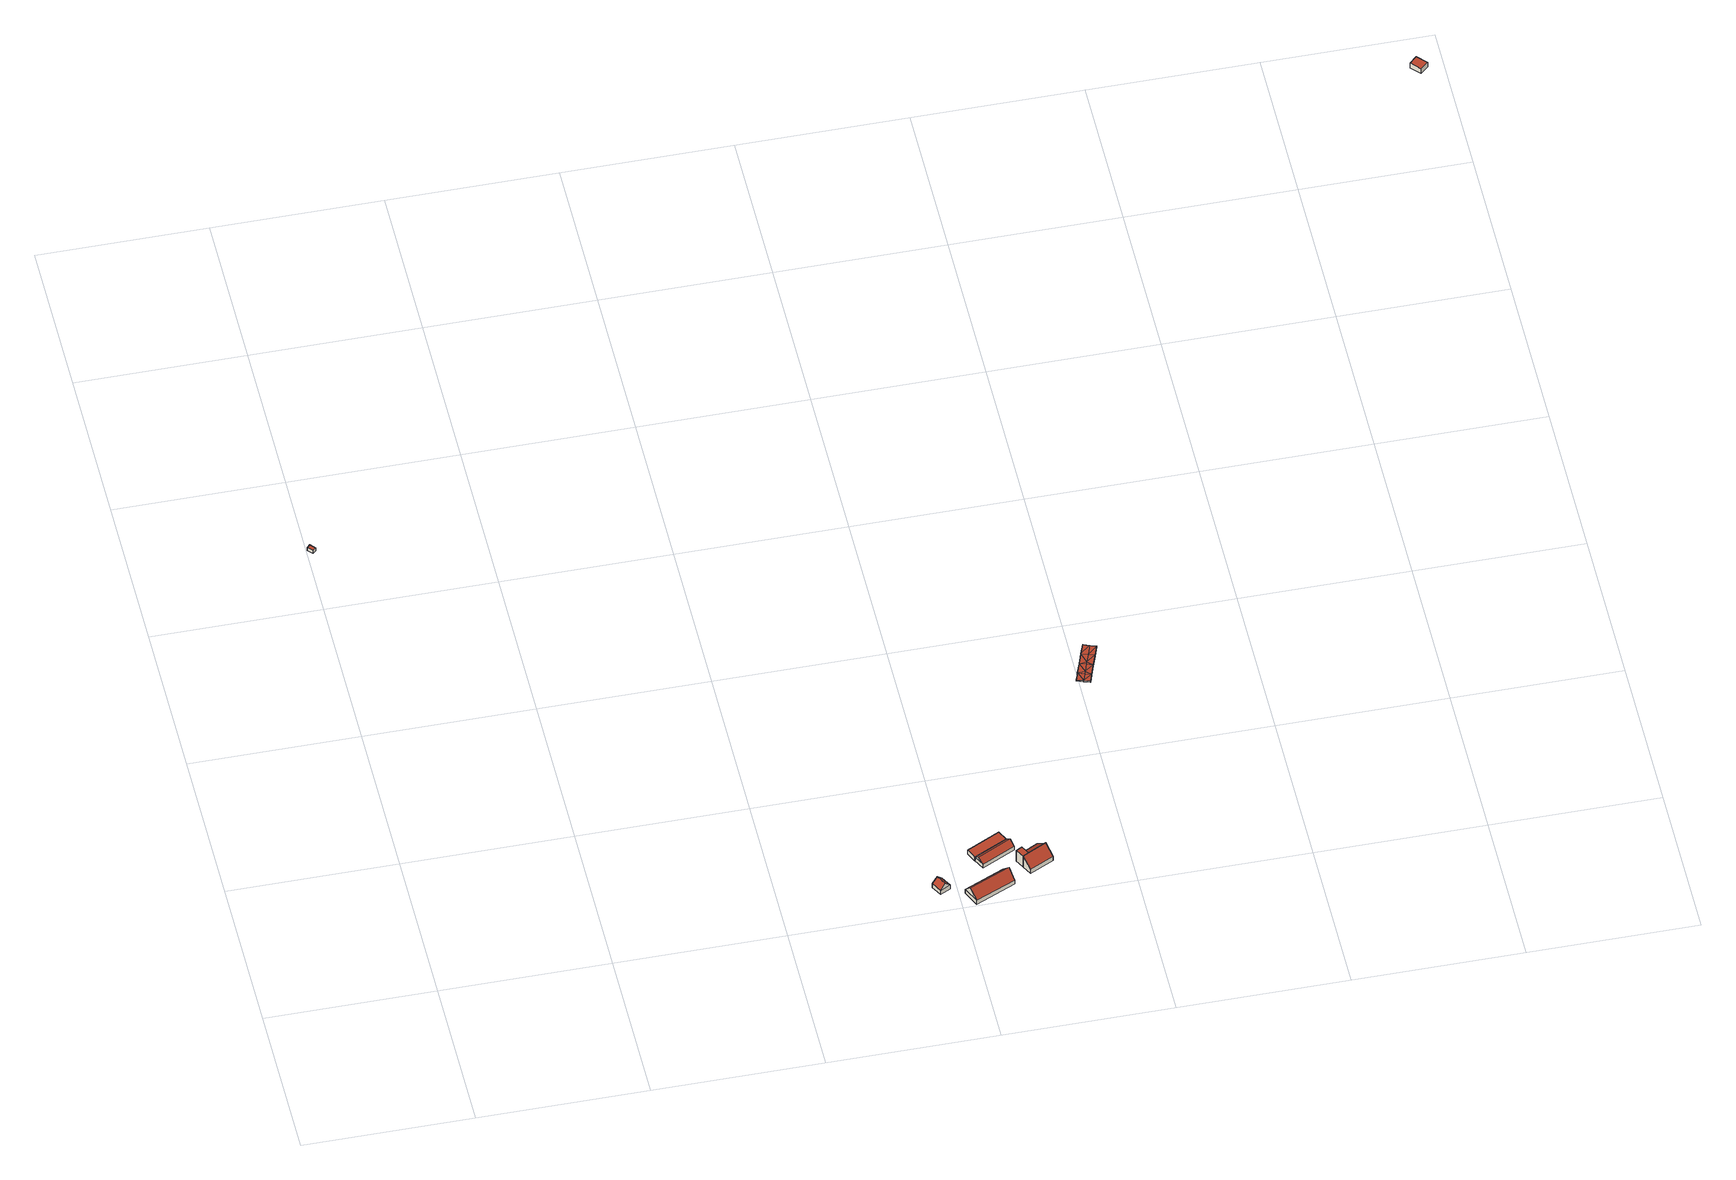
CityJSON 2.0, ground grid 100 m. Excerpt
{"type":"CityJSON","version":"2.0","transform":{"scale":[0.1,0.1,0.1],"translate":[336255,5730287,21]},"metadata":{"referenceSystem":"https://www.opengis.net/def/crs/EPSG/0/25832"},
"CityObjects":{
"building1":{"type":"Building","attributes":{"Geometrietyp2DReferenz":"3000","Gemeindeschluessel":"05170012","function":"31001_1313","roofType":"1000","measuredHeight":2.5},"address":[{"country":"Germany","locality":"Hamminkeln","thoroughfareNumber":"8","thoroughfareName":"Vierwinden"}],"geometry":[{"type":"Solid","lod":"2","boundaries":[[[[0,1,2,3]],[[4,5,1,0]],[[6,7,5,4]],[[3,2,7,6]],[[4,0,3,6]],[[1,5,7,2]]]],"semantics":{"surfaces":[{"type":"WallSurface"},{"type":"RoofSurface"},{"type":"GroundSurface"}],"values":[[0,0,0,0,1,2]]}}]},
"building2":{"type":"Building","attributes":{"Geometrietyp2DReferenz":"3000","Gemeindeschluessel":"05170012","function":"31001_2720","roofType":"3100","measuredHeight":6.52},"address":[{"country":"Germany","locality":"Hamminkeln","thoroughfareNumber":"4","thoroughfareName":"Bruchweg"}],"geometry":[{"type":"Solid","lod":"2","boundaries":[[[[8,9,10,11]],[[12,13,9,8]],[[14,15,13,12]],[[11,10,15,14]],[[8,16,12]],[[14,17,11]],[[11,17,16,8]],[[12,16,17,14]],[[9,13,15,10]]]],"semantics":{"surfaces":[{"type":"WallSurface"},{"type":"RoofSurface"},{"type":"GroundSurface"}],"values":[[0,0,0,0,0,0,1,1,2]]}}]},
"building3":{"type":"Building","attributes":{"Geometrietyp2DReferenz":"3000","Gemeindeschluessel":"05170012","function":"31001_1210","roofType":"3100","measuredHeight":8.77},"address":[{"country":"Germany","locality":"Hamminkeln","thoroughfareNumber":"5a","thoroughfareName":"Bruchweg"},{"country":"Germany","locality":"Hamminkeln","thoroughfareNumber":"5","thoroughfareName":"Bruchweg"}],"geometry":[{"type":"Solid","lod":"2","boundaries":[[[[18,19,20,21]],[[22,23,19,18]],[[24,25,23,22]],[[21,20,25,24]],[[18,26,22]],[[24,27,21]],[[21,27,26,18]],[[22,26,27,24]],[[19,23,25,20]]]],"semantics":{"surfaces":[{"type":"WallSurface"},{"type":"RoofSurface"},{"type":"GroundSurface"}],"values":[[0,0,0,0,0,0,1,1,2]]}}]},
"building4":{"type":"Building","attributes":{"Geometrietyp2DReferenz":"3000","Gemeindeschluessel":"05170012","function":"51009_1610","roofType":"1000","measuredHeight":3.18},"geometry":[{"type":"Solid","lod":"2","boundaries":[[[[28,29,30,31]],[[32,33,29,28]],[[34,35,33,32]],[[31,30,35,34]],[[32,28,31,34]],[[29,33,35,30]]]],"semantics":{"surfaces":[{"type":"WallSurface"},{"type":"RoofSurface"},{"type":"GroundSurface"}],"values":[[0,0,0,0,1,2]]}}]},
"building5":{"type":"Building","attributes":{"Geometrietyp2DReferenz":"3000","Gemeindeschluessel":"05170012","function":"31001_2720","roofType":"3100","measuredHeight":5.77},"address":[{"country":"Germany","locality":"Hamminkeln","thoroughfareNumber":"5","thoroughfareName":"Bruchweg"}],"geometry":[{"type":"Solid","lod":"2","boundaries":[[[[36,37,38,39]],[[40,41,37,36]],[[42,43,41,40]],[[39,38,43,42]],[[36,44,40]],[[42,45,39]],[[39,45,44,36]],[[40,44,45,42]],[[37,41,43,38]]]],"semantics":{"surfaces":[{"type":"WallSurface"},{"type":"RoofSurface"},{"type":"GroundSurface"}],"values":[[0,0,0,0,0,0,1,1,2]]}}]},
"building6":{"type":"Building","attributes":{"Gemeindeschluessel":"05170012","Geometrietyp2DReferenz":"3000","function":"31001_1210"},"address":[{"country":"Germany","locality":"Hamminkeln","thoroughfareNumber":"5b","thoroughfareName":"Bruchweg"}],"children":["building6-1","building6-2"]},
"building6-1":{"type":"BuildingPart","attributes":{"roofType":"2100","measuredHeight":8.51},"parents":["building6"],"geometry":[{"type":"MultiSurface","lod":"2","boundaries":[[[46,47,48,49]],[[50,51,47,46]],[[52,53,51,50]],[[46,49,52,50]],[[48,47,51,53]],[[54,49,48,55]],[[52,54,55,53]]],"semantics":{"surfaces":[{"type":"WallSurface"},{"type":"RoofSurface"},{"type":"GroundSurface"},{"type":"ClosureSurface"}],"values":[0,0,0,1,2,0,3]}}]},
"building6-2":{"type":"BuildingPart","attributes":{"roofType":"1000","measuredHeight":8.51},"parents":["building6"],"geometry":[{"type":"MultiSurface","lod":"2","boundaries":[[[56,57,58,59]],[[60,55,57,56]],[[59,58,53,52]],[[60,56,59,52]],[[57,55,53,58]],[[60,52,54]],[[54,52,53,55]]],"semantics":{"surfaces":[{"type":"WallSurface"},{"type":"RoofSurface"},{"type":"GroundSurface"},{"type":"ClosureSurface"}],"values":[0,0,0,1,2,0,3]}}]},
"building7":{"type":"Building","attributes":{"Geometrietyp2DReferenz":"3000","Gemeindeschluessel":"05170012","function":"31001_1210","roofType":"2100","measuredHeight":9.15},"address":[{"country":"Germany","locality":"Hamminkeln","thoroughfareNumber":"5c","thoroughfareName":"Bruchweg"}],"geometry":[{"type":"Solid","lod":"2","boundaries":[[[[61,62,51,63]],[[64,65,62,61]],[[66,58,65,64]],[[63,51,58,66]],[[64,61,63,66]],[[62,65,58,51]]]],"semantics":{"surfaces":[{"type":"WallSurface"},{"type":"RoofSurface"},{"type":"GroundSurface"}],"values":[[0,0,0,0,1,2]]}}]},
"building8":{"type":"Building","attributes":{"Geometrietyp2DReferenz":"2000","Gemeindeschluessel":"05170012","function":"53001_1800","roofType":"9999","measuredHeight":1},"geometry":[{"type":"Solid","lod":"2","boundaries":[[[[67,68,69]],[[68,70,69]],[[71,72,67]],[[72,68,67]],[[73,74,71]],[[74,72,71]],[[75,76,73]],[[76,74,73]],[[77,78,75]],[[78,76,75]],[[79,80,77]],[[80,78,77]],[[81,82,79]],[[82,80,79]],[[83,84,81]],[[84,82,81]],[[85,86,83]],[[86,84,83]],[[87,88,85]],[[88,86,85]],[[89,90,87]],[[90,88,87]],[[91,92,89]],[[92,90,89]],[[69,70,91]],[[70,92,91]],[[93,68,72]],[[76,78,80]],[[76,80,94]],[[76,94,95]],[[76,95,74]],[[74,95,96]],[[74,96,97]],[[74,97,72]],[[72,97,93]],[[82,84,80]],[[80,84,94]],[[94,84,86]],[[94,86,95]],[[95,86,88]],[[95,88,96]],[[96,88,97]],[[97,88,90]],[[97,90,93]],[[93,90,70]],[[70,90,92]],[[93,70,68]],[[81,79,83]],[[79,98,83]],[[98,85,83]],[[98,99,85]],[[99,87,85]],[[99,100,87]],[[100,101,87]],[[101,89,87]],[[101,102,89]],[[102,69,89]],[[69,91,89]],[[102,67,69]],[[102,71,67]],[[75,79,77]],[[75,98,79]],[[75,99,98]],[[75,73,99]],[[73,100,99]],[[73,101,100]],[[73,71,101]],[[71,102,101]]]],"semantics":{"surfaces":[{"type":"WallSurface"},{"type":"GroundSurface"},{"type":"RoofSurface"}],"values":[[0,0,0,0,0,0,0,0,0,0,0,0,0,0,0,0,0,0,0,0,0,0,0,0,0,0,1,1,1,1,1,1,1,1,1,1,1,1,1,1,1,1,1,1,1,1,1,2,2,2,2,2,2,2,2,2,2,2,2,2,2,2,2,2,2,2,2,2]]}}]},
"building9":{"type":"Building","attributes":{"Geometrietyp2DReferenz":"3000","Gemeindeschluessel":"05170012","function":"31001_2612","roofType":"1000","measuredHeight":3.8},"geometry":[{"type":"Solid","lod":"2","boundaries":[[[[103,104,105,106]],[[107,108,104,103]],[[109,110,108,107]],[[106,105,110,109]],[[107,103,106,109]],[[104,108,110,105]]]],"semantics":{"surfaces":[{"type":"WallSurface"},{"type":"RoofSurface"},{"type":"GroundSurface"}],"values":[[0,0,0,0,1,2]]}}]}
},
"vertices":[
[51,3449,35],[51,3449,10],[24,3479,10],[24,3479,35],[33,3432,35],[33,3432,10],[6,3461,35],[6,3461,10],
[2960,155,43],[2960,155,12],[2927,219,12],[2927,219,43],[2899,124,43],[2899,124,12],[2866,188,43],[2866,188,12],[2929,140,78],[2897,203,78],
[3079,8,44],[3079,8,13],[3320,115,13],[3320,115,44],[3035,106,44],[3035,106,13],[3277,213,44],[3277,213,13],[3057,57,101],[3299,164,101],
[3342,439,41],[3342,439,9],[3312,499,9],[3312,499,41],[3142,340,41],[3142,340,9],[3113,400,41],[3113,400,9],
[3175,275,39],[3175,275,11],[3374,374,11],[3374,374,39],[3142,340,39],[3142,340,11],[3342,439,39],[3342,439,11],[3158,308,68],[3358,407,68],
[3504,368,40],[3504,368,16],[3397,314,16],[3397,314,40],[3537,303,101],[3537,303,16],[3430,249,101],[3430,249,16],[3402,303,51],[3402,303,16],
[3366,284,101],[3366,284,16],[3394,230,16],[3394,230,101],[3402,303,101],
[3567,243,50],[3567,243,16],[3537,303,107],[3424,171,50],[3424,171,16],[3394,230,107],
[4154,1792,27],[4154,1792,17],[4116,1806,27],[4116,1806,17],[4130,1727,26],[4130,1727,16],[4104,1656,24],[4104,1656,14],[4081,1590,23],[4081,1590,13],[4064,1541,22],[4064,1541,12],[4026,1554,22],[4026,1554,12],[3988,1567,22],[3988,1567,12],[4005,1616,23],[4005,1616,13],[4005,1617,23],[4005,1617,13],[4028,1683,24],[4028,1683,14],[4054,1754,26],[4054,1754,16],[4078,1820,27],[4078,1820,17],[4092,1740,16],[4043,1603,13],[4049,1620,13],[4068,1675,14],[4072,1686,15],[4043,1603,23],[4049,1620,23],[4068,1675,24],[4072,1686,25],[4092,1740,26],
[6903,5753,63],[6903,5753,25],[6850,5810,25],[6850,5810,63],[6859,5712,63],[6859,5712,25],[6806,5768,63],[6806,5768,25]
]}
